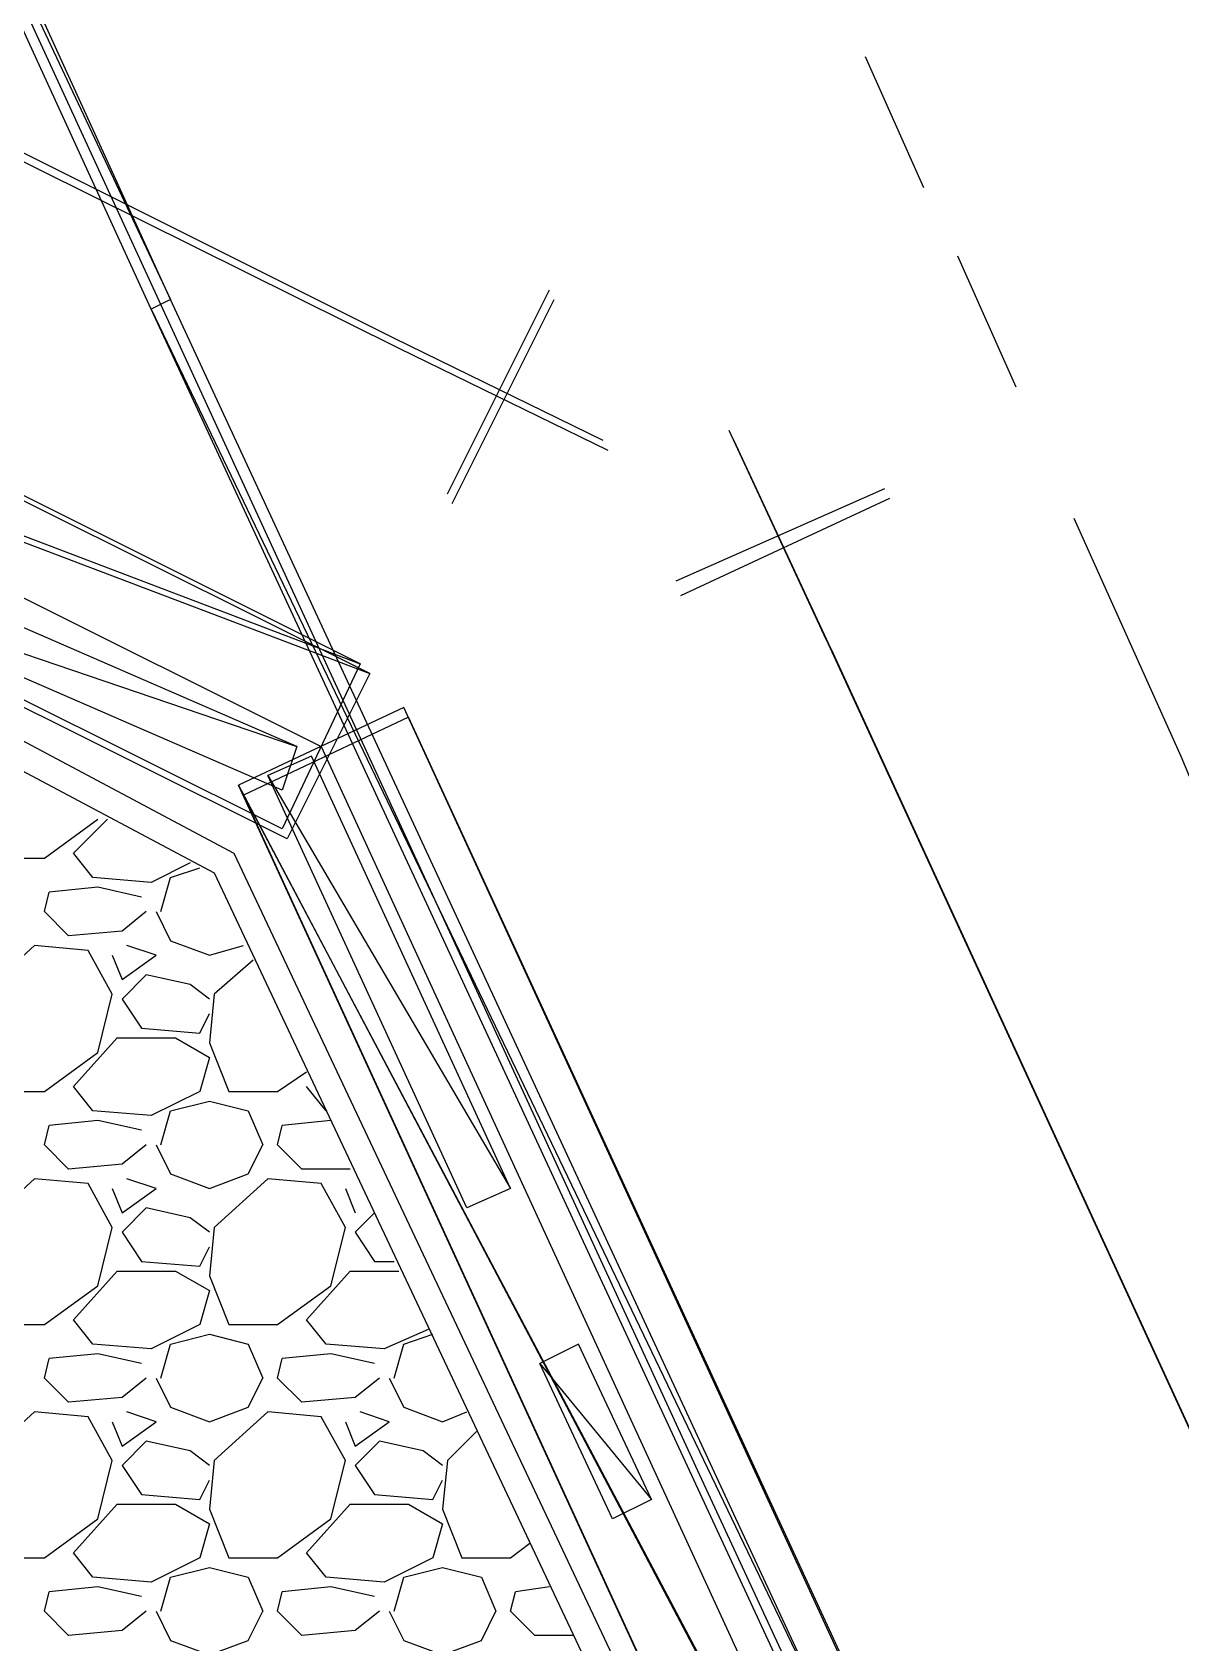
# Model space of a CAD drawing. Header units: metres. Extents: x 1 to 213, y 1 to 147.
# Drawn here: x 82.298 to 84.801, y 138.478 to 141.986 of the extents above; entities that cross this region are included whole.
import ezdxf

# ---------------------------------------------------------------- set-up
doc = ezdxf.new("R2010")
doc.units = ezdxf.units.M
doc.layers.add('00-BASE-ARQUITECTURA', color=8, linetype='Continuous')

msp = doc.modelspace()

# ---------------------------------------------------------------- linework, layer by layer
at = {"layer": '00-BASE-ARQUITECTURA'}
for points in [[(132.7326, 32.6813), (129.9597, 38.5127), (126.753, 45.6776), (123.451, 52.7579), (120.0432, 60.0075), (116.7518, 67.2253), (113.5662, 74.2103), (110.4018, 81.3646), (106.9622, 88.4766), (103.6284, 95.705), (100.3476, 102.8064), (97.0456, 109.9925), (93.7859, 117.1045), (90.4204, 124.4811), (87.1396, 131.5402), (83.7529, 138.8427), (80.652, 145.5737)], [(80.7261, 145.5102), (80.6732, 145.489), (82.5994, 141.4038), (80.7261, 145.5102)], [(80.6732, 145.489), (82.5994, 141.4038), (82.557, 141.3827), (80.6732, 145.489)], [(79.9535, 142.8855), (83.0862, 141.3192)], [(79.9641, 142.8538), (83.0968, 141.298)], [(52.1405, 142.4198), (79.3397, 142.2188), (82.9274, 140.4302), (98.4849, 106.6164)], [(79.4349, 142.3987), (79.255, 142.0388), (83.0121, 140.6101), (79.4349, 142.3987)], [(79.4455, 142.3775), (79.2656, 142.0177), (83.0333, 140.5889), (79.4455, 142.3775)], [(76.1964, 142.0283), (79.3397, 142.0071), (82.7369, 140.1973), (84.8853, 135.6465), (82.4512, 135.6465)], [(79.255, 142.0388), (83.0121, 140.6101), (82.8428, 140.2503), (79.255, 142.0388)], [(79.2656, 142.0177), (83.0333, 140.5889), (82.8534, 140.2291), (79.2656, 142.0177)], [(76.2599, 141.9648), (79.3291, 141.9436), (82.6946, 140.155), (84.7901, 135.71), (82.4512, 135.71), (82.4512, 135.6465)], [(84.1128, 141.933), (84.2398, 141.6473)], [(84.3138, 141.4991), (84.4409, 141.2133)], [(83.2026, 140.9805), (83.4249, 141.425)], [(82.5994, 141.4038), (82.557, 141.3827)], [(82.5994, 141.4038), (82.557, 141.3827), (84.0916, 138.1865), (82.5994, 141.4038)], [(83.2132, 140.9593), (83.4354, 141.4038)], [(82.557, 141.3827), (84.0916, 138.1865), (84.0493, 138.1653), (82.557, 141.3827)], [(83.0862, 141.3192), (83.5413, 141.0969)], [(83.0968, 141.298), (83.5518, 141.0758)], [(84.0281, 140.663), (83.8164, 141.1181)], [(84.0387, 140.6418), (83.827, 141.0969)], [(84.1551, 140.9911), (83.7, 140.79)], [(84.1657, 140.9699), (83.7106, 140.7583)], [(81.7527, 140.917), (81.7209, 140.8218), (82.8745, 140.4302), (81.7527, 140.917)], [(84.5678, 140.9276), (84.8007, 140.409), (85.0758, 139.7528)], [(81.7209, 140.8218), (82.8745, 140.4302), (82.8428, 140.3349), (81.7209, 140.8218)], [(84.0281, 140.663), (126.4461, 48.4505)], [(84.0387, 140.6418), (126.4567, 48.4293)], [(83.1074, 140.5148), (82.7475, 140.3455), (86.1342, 133.932), (83.1074, 140.5148)], [(83.1179, 140.4937), (82.7581, 140.3243), (86.1553, 133.9108), (83.1179, 140.4937)], [(82.9063, 140.409), (82.811, 140.3667), (83.3402, 139.4671), (82.9063, 140.409)], [(82.7475, 140.3455), (86.1342, 133.932), (85.7744, 133.7627), (82.7475, 140.3455)], [(82.811, 140.3667), (83.3402, 139.4671), (83.2449, 139.4248), (82.811, 140.3667)], [(82.7581, 140.3243), (86.1553, 133.9108), (85.7849, 133.7415), (82.7581, 140.3243)], [(82.3242, 140.1868), (82.4406, 140.2714)], [(82.3877, 140.1973), (82.4618, 140.2714)], [(82.43, 140.1444), (82.3877, 140.1973)], [(82.2183, 140.1868), (82.3242, 140.1868)], [(82.6417, 140.1762), (82.557, 140.1338)], [(82.5994, 140.1444), (82.6628, 140.1656)], [(82.557, 140.1338), (82.43, 140.1444)], [(82.5782, 140.0703), (82.5994, 140.1444)], [(82.3242, 140.0703), (82.3348, 140.1127)], [(82.4406, 140.1233), (82.3348, 140.1127)], [(82.5359, 140.1021), (82.4406, 140.1233)], [(82.3771, 140.0174), (82.3242, 140.0703)], [(82.5464, 140.0703), (82.4935, 140.028)], [(82.5676, 140.0703), (82.5994, 140.0068)], [(82.4935, 140.028), (82.3771, 140.0174)], [(82.303, 139.9963), (82.1866, 139.8904)], [(82.4194, 139.9857), (82.303, 139.9963)], [(82.4723, 139.8904), (82.4194, 139.9857)], [(82.5676, 139.9751), (82.5041, 139.9963)], [(82.5994, 140.0068), (82.684, 139.9751)], [(82.684, 139.9751), (82.7581, 139.9963)], [(82.4723, 139.9751), (82.4935, 139.9222)], [(82.4935, 139.9222), (82.5676, 139.9751)], [(82.7793, 139.9645), (82.6946, 139.8904)], [(82.5464, 139.9328), (82.4935, 139.8798)], [(82.6417, 139.9116), (82.5464, 139.9328)], [(82.4406, 139.7634), (82.4723, 139.8904)], [(82.4935, 139.8798), (82.5359, 139.8163)], [(82.684, 139.8798), (82.6417, 139.9116)], [(82.6946, 139.8904), (82.684, 139.7846)], [(82.6628, 139.8058), (82.684, 139.8481)], [(82.5359, 139.8163), (82.6628, 139.8058)], [(82.3877, 139.6893), (82.4829, 139.7952)], [(82.4829, 139.7952), (82.6099, 139.7952)], [(82.6099, 139.7952), (82.684, 139.7528)], [(82.684, 139.7846), (82.7263, 139.6788)], [(82.3242, 139.6788), (82.4406, 139.7634)], [(82.684, 139.7528), (82.6628, 139.6788)], [(82.8322, 139.6788), (82.8957, 139.7211)], [(82.2183, 139.6788), (82.3242, 139.6788)], [(82.43, 139.6364), (82.3877, 139.6893)], [(82.6628, 139.6788), (82.557, 139.6258)], [(82.7263, 139.6788), (82.8322, 139.6788)], [(82.938, 139.6364), (82.8957, 139.6893)], [(82.557, 139.6258), (82.43, 139.6364)], [(82.5782, 139.5623), (82.5994, 139.6364)], [(82.5994, 139.6364), (82.684, 139.6576)], [(82.684, 139.6576), (82.7687, 139.6364)], [(82.7687, 139.6364), (82.8004, 139.5623)], [(82.3242, 139.5623), (82.3348, 139.6047)], [(82.4406, 139.6153), (82.3348, 139.6047)], [(82.5359, 139.5941), (82.4406, 139.6153)], [(82.8322, 139.5623), (82.8428, 139.6047)], [(82.9486, 139.6153), (82.8428, 139.6047)], [(82.3771, 139.5094), (82.3242, 139.5623)], [(82.5464, 139.5623), (82.4935, 139.52)], [(82.5676, 139.5623), (82.5994, 139.4988)], [(82.7687, 139.4988), (82.8004, 139.5623)], [(82.8851, 139.5094), (82.8322, 139.5623)], [(82.4935, 139.52), (82.3771, 139.5094)], [(82.5994, 139.4988), (82.684, 139.4671)], [(82.684, 139.4671), (82.7687, 139.4988)], [(82.9909, 139.5094), (82.8851, 139.5094)], [(82.303, 139.4883), (82.1866, 139.3824)], [(82.4194, 139.4777), (82.303, 139.4883)], [(82.4723, 139.3824), (82.4194, 139.4777)], [(82.4723, 139.4671), (82.4935, 139.4142)], [(82.4935, 139.4142), (82.5676, 139.4671)], [(82.5676, 139.4671), (82.5041, 139.4883)], [(82.811, 139.4883), (82.6946, 139.3824)], [(82.9274, 139.4777), (82.811, 139.4883)], [(82.9803, 139.3824), (82.9274, 139.4777)], [(82.9803, 139.4671), (83.0015, 139.4142)], [(82.5464, 139.4248), (82.4935, 139.3718)], [(82.6417, 139.4036), (82.5464, 139.4248)], [(82.684, 139.3718), (82.6417, 139.4036)], [(83.0438, 139.4142), (83.0015, 139.3718)], [(82.4406, 139.2554), (82.4723, 139.3824)], [(82.4935, 139.3718), (82.5359, 139.3083)], [(82.6946, 139.3824), (82.684, 139.2766)], [(82.9486, 139.2554), (82.9803, 139.3824)], [(83.0015, 139.3718), (83.0438, 139.3083)], [(82.6628, 139.2978), (82.684, 139.3401)], [(82.3877, 139.1813), (82.4829, 139.2872)], [(82.4829, 139.2872), (82.6099, 139.2872)], [(82.5359, 139.3083), (82.6628, 139.2978)], [(82.6099, 139.2872), (82.684, 139.2448)], [(82.8957, 139.1813), (82.9909, 139.2872)], [(82.9909, 139.2872), (83.0968, 139.2872)], [(83.0438, 139.3083), (83.0862, 139.3083)], [(82.3242, 139.1708), (82.4406, 139.2554)], [(82.684, 139.2766), (82.7263, 139.1708)], [(82.8322, 139.1708), (82.9486, 139.2554)], [(82.684, 139.2448), (82.6628, 139.1708)], [(82.43, 139.1284), (82.3877, 139.1813)], [(82.938, 139.1284), (82.8957, 139.1813)], [(82.2183, 139.1708), (82.3242, 139.1708)], [(82.6628, 139.1708), (82.557, 139.1178)], [(82.5994, 139.1284), (82.684, 139.1496)], [(82.684, 139.1496), (82.7687, 139.1284)], [(82.7263, 139.1708), (82.8322, 139.1708)], [(83.1603, 139.1602), (83.065, 139.1178)], [(83.1074, 139.1284), (83.1709, 139.1496)], [(82.4406, 139.1073), (82.3348, 139.0967)], [(82.557, 139.1178), (82.43, 139.1284)], [(82.5359, 139.0861), (82.4406, 139.1073)], [(82.5782, 139.0543), (82.5994, 139.1284)], [(82.7687, 139.1284), (82.8004, 139.0543)], [(82.9486, 139.1073), (82.8428, 139.0967)], [(83.065, 139.1178), (82.938, 139.1284)], [(83.0438, 139.0861), (82.9486, 139.1073)], [(83.0862, 139.0543), (83.1074, 139.1284)], [(83.4883, 139.1284), (83.4037, 139.0861), (83.6471, 138.7898), (83.4883, 139.1284)], [(82.3242, 139.0543), (82.3348, 139.0967)], [(82.8322, 139.0543), (82.8428, 139.0967)], [(83.4037, 139.0861), (83.6471, 138.7898), (83.5624, 138.7474), (83.4037, 139.0861)], [(82.3771, 139.0014), (82.3242, 139.0543)], [(82.5464, 139.0543), (82.4935, 139.012)], [(82.5676, 139.0543), (82.5994, 138.9908)], [(82.7687, 138.9908), (82.8004, 139.0543)], [(82.8851, 139.0014), (82.8322, 139.0543)], [(83.0544, 139.0543), (83.0015, 139.012)], [(83.0756, 139.0543), (83.1074, 138.9908)], [(82.4935, 139.012), (82.3771, 139.0014)], [(83.0015, 139.012), (82.8851, 139.0014)], [(82.303, 138.9803), (82.1866, 138.8744)], [(82.4194, 138.9697), (82.303, 138.9803)], [(82.4723, 138.8744), (82.4194, 138.9697)], [(82.5676, 138.9591), (82.5041, 138.9803)], [(82.5994, 138.9908), (82.684, 138.9591)], [(82.684, 138.9591), (82.7687, 138.9908)], [(82.811, 138.9803), (82.6946, 138.8744)], [(82.9274, 138.9697), (82.811, 138.9803)], [(82.9803, 138.8744), (82.9274, 138.9697)], [(83.0756, 138.9591), (83.0121, 138.9803)], [(83.1074, 138.9908), (83.192, 138.9591)], [(83.192, 138.9591), (83.2449, 138.9803)], [(82.4723, 138.9591), (82.4935, 138.9062)], [(82.4935, 138.9062), (82.5676, 138.9591)], [(82.9803, 138.9591), (83.0015, 138.9062)], [(83.0015, 138.9062), (83.0756, 138.9591)], [(83.2661, 138.9379), (83.2026, 138.8744)], [(82.5464, 138.9168), (82.4935, 138.8638)], [(82.6417, 138.8956), (82.5464, 138.9168)], [(83.0544, 138.9168), (83.0015, 138.8638)], [(83.1497, 138.8956), (83.0544, 138.9168)], [(82.4406, 138.7474), (82.4723, 138.8744)], [(82.4935, 138.8638), (82.5359, 138.8003)], [(82.684, 138.8638), (82.6417, 138.8956)], [(82.6946, 138.8744), (82.684, 138.7686)], [(82.9486, 138.7474), (82.9803, 138.8744)], [(83.0015, 138.8638), (83.0438, 138.8003)], [(83.192, 138.8638), (83.1497, 138.8956)], [(83.2026, 138.8744), (83.192, 138.7686)], [(82.6628, 138.7898), (82.684, 138.8321)], [(83.1709, 138.7898), (83.192, 138.8321)], [(82.5359, 138.8003), (82.6628, 138.7898)], [(83.0438, 138.8003), (83.1709, 138.7898)], [(82.3877, 138.6733), (82.4829, 138.7792)], [(82.4829, 138.7792), (82.6099, 138.7792)], [(82.6099, 138.7792), (82.684, 138.7368)], [(82.684, 138.7686), (82.7263, 138.6628)], [(82.8957, 138.6733), (82.9909, 138.7792)], [(82.9909, 138.7792), (83.1179, 138.7792)], [(83.1179, 138.7792), (83.192, 138.7368)], [(83.192, 138.7686), (83.2343, 138.6628)], [(82.3242, 138.6628), (82.4406, 138.7474)], [(82.684, 138.7368), (82.6628, 138.6628)], [(82.8322, 138.6628), (82.9486, 138.7474)], [(83.192, 138.7368), (83.1709, 138.6628)], [(83.3402, 138.6628), (83.3825, 138.6945)], [(82.2183, 138.6628), (82.3242, 138.6628)], [(82.43, 138.6204), (82.3877, 138.6733)], [(82.6628, 138.6628), (82.557, 138.6098)], [(82.7263, 138.6628), (82.8322, 138.6628)], [(82.938, 138.6204), (82.8957, 138.6733)], [(83.1709, 138.6628), (83.065, 138.6098)], [(83.2343, 138.6628), (83.3402, 138.6628)], [(82.557, 138.6098), (82.43, 138.6204)], [(82.5782, 138.5463), (82.5994, 138.6204)], [(82.5994, 138.6204), (82.684, 138.6416)], [(82.684, 138.6416), (82.7687, 138.6204)], [(82.7687, 138.6204), (82.8004, 138.5463)], [(83.065, 138.6098), (82.938, 138.6204)], [(83.0862, 138.5463), (83.1074, 138.6204)], [(83.1074, 138.6204), (83.192, 138.6416)], [(83.192, 138.6416), (83.2767, 138.6204)], [(83.2767, 138.6204), (83.3084, 138.5463)], [(82.3242, 138.5463), (82.3348, 138.5887)], [(82.4406, 138.5993), (82.3348, 138.5887)], [(82.5359, 138.5781), (82.4406, 138.5993)], [(82.8322, 138.5463), (82.8428, 138.5887)], [(82.9486, 138.5993), (82.8428, 138.5887)], [(83.0438, 138.5781), (82.9486, 138.5993)], [(83.3402, 138.5463), (83.3508, 138.5887)], [(83.4249, 138.5993), (83.3508, 138.5887)], [(82.3771, 138.4934), (82.3242, 138.5463)], [(82.5464, 138.5463), (82.4935, 138.504)], [(82.5676, 138.5463), (82.5994, 138.4828)], [(82.7687, 138.4828), (82.8004, 138.5463)], [(82.8851, 138.4934), (82.8322, 138.5463)], [(83.0544, 138.5463), (83.0015, 138.504)], [(83.0756, 138.5463), (83.1074, 138.4828)], [(83.2767, 138.4828), (83.3084, 138.5463)], [(83.3931, 138.4934), (83.3402, 138.5463)], [(82.4935, 138.504), (82.3771, 138.4934)], [(82.5994, 138.4828), (82.684, 138.4511)], [(82.684, 138.4511), (82.7687, 138.4828)], [(83.0015, 138.504), (82.8851, 138.4934)], [(83.1074, 138.4828), (83.192, 138.4511)], [(83.192, 138.4511), (83.2767, 138.4828)], [(83.4778, 138.4934), (83.3931, 138.4934)]]:
    msp.add_lwpolyline(points, dxfattribs=at)

doc.saveas('drawing.dxf')
